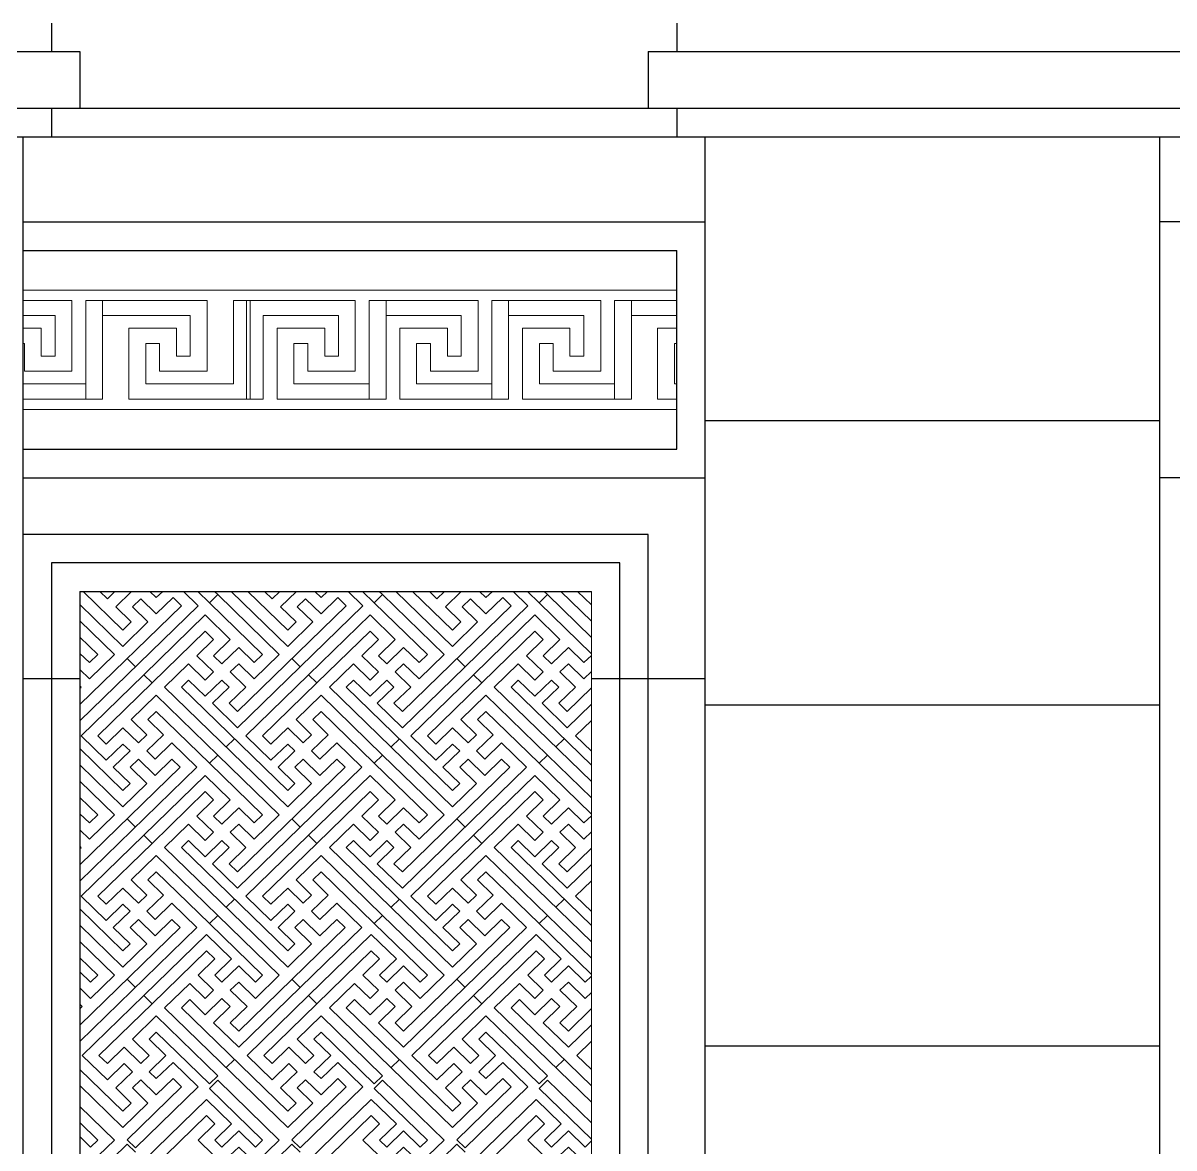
# Model space of a CAD drawing. Extents: x 1188826 to 1909461, y 608442 to 1651179.
# Drawn here: x 1658983 to 1661008, y 1045997 to 1047977 of the extents above; entities that cross this region are included whole.
import ezdxf

# ---------------------------------------------------------------- set-up
doc = ezdxf.new("R2010")
doc.units = 0
doc.header["$LTSCALE"] = 1000
doc.header["$MEASUREMENT"] = 0
doc.linetypes.add('ACAD_ISO10W100', pattern=[18.5, 12, -3, 0.5, -3])
doc.linetypes.add('DOTE', pattern=[2.42, 2, -0.2, 0.02, -0.2])
doc.layers.add('DOTE', color=19, linetype='DOTE', lineweight=9)
doc.layers.add('煤化工粉煤灰', color=7, linetype='Continuous', lineweight=0)
doc.layers.add('分缝', color=37, linetype='Continuous')
doc.layers.add('立面线', color=40, linetype='Continuous')

msp = doc.modelspace()

# ---------------------------------------------------------------- linework, layer by layer
at = {"layer": 'DOTE', "linetype": 'ACAD_ISO10W100', "ltscale": 100}
msp.add_line((1651532.8, 1047826.5), (1678232.8, 1047826.5), dxfattribs=at)
at = {"layer": '分缝'}
for p, q in [((1660982.8, 1047276.5), (1660182.8, 1047276.5)), ((1660982.8, 1046776.5), (1660182.8, 1046776.5)), ((1660982.8, 1046176.5), (1660182.8, 1046176.5))]:
    msp.add_line(p, q, dxfattribs=at)
at = {"layer": '煤化工粉煤灰', "color": 34}
for p, q in [((1658982.8, 1047506.5), (1659370.6, 1047506.5)), ((1659371.4, 1047506.5), (1660132.8, 1047506.5)), ((1658982.8, 1047488.4), (1659068.7, 1047488.4)), ((1659068.7, 1047488.4), (1659068.7, 1047363.7)), ((1659093, 1047314.7), (1659093, 1047488.4)), ((1659093, 1047488.4), (1659306.6, 1047488.4)), ((1659122.7, 1047488.4), (1659122.7, 1047314.7)), ((1659306.6, 1047488.4), (1659306.6, 1047363.7)), ((1659352.9, 1047341.4), (1659352.9, 1047488.4)), ((1659352.9, 1047488.4), (1659567.4, 1047488.4)), ((1659375.9, 1047314.7), (1659375.9, 1047488.4)), ((1659382.5, 1047488.4), (1659382.5, 1047314.7)), ((1659567.4, 1047488.4), (1659567.4, 1047363.7)), ((1659591.7, 1047314.7), (1659591.7, 1047488.4)), ((1659591.7, 1047488.4), (1659783.3, 1047488.4)), ((1659621.4, 1047488.4), (1659621.4, 1047314.7)), ((1659783.3, 1047488.4), (1659783.3, 1047363.7)), ((1659807.5, 1047314.7), (1659807.5, 1047488.4)), ((1659807.5, 1047488.4), (1659999.1, 1047488.4)), ((1659837.2, 1047488.4), (1659837.2, 1047314.7)), ((1659999.1, 1047488.4), (1659999.1, 1047363.7)), ((1660023.4, 1047314.7), (1660023.4, 1047488.4)), ((1660023.4, 1047488.4), (1660132.8, 1047488.4)), ((1660053.1, 1047488.4), (1660053.1, 1047314.7)), ((1659039.1, 1047461.7), (1658982.8, 1047461.7)), ((1659039.1, 1047390.4), (1659039.1, 1047461.7)), ((1659276.9, 1047461.7), (1659122.7, 1047461.7)), ((1659276.9, 1047390.4), (1659276.9, 1047461.7)), ((1659537.7, 1047461.7), (1659405.5, 1047461.7)), ((1659405.5, 1047461.7), (1659405.5, 1047314.7)), ((1659537.7, 1047390.4), (1659537.7, 1047461.7)), ((1659753.6, 1047461.7), (1659621.4, 1047461.7)), ((1659753.6, 1047390.4), (1659753.6, 1047461.7)), ((1659969.4, 1047461.7), (1659837.2, 1047461.7)), ((1659969.4, 1047390.4), (1659969.4, 1047461.7)), ((1660132.8, 1047461.7), (1660053.1, 1047461.7)), ((1658982.8, 1047439.4), (1659014.8, 1047439.4)), ((1659014.8, 1047439.4), (1659014.8, 1047390.4)), ((1659169, 1047314.7), (1659169, 1047439.4)), ((1659169, 1047439.4), (1659252.6, 1047439.4)), ((1659252.6, 1047439.4), (1659252.6, 1047390.4)), ((1659429.8, 1047314.7), (1659429.8, 1047439.4)), ((1659429.8, 1047439.4), (1659513.5, 1047439.4)), ((1659513.5, 1047439.4), (1659513.5, 1047390.4)), ((1659645.6, 1047314.7), (1659645.6, 1047439.4)), ((1659645.6, 1047439.4), (1659729.3, 1047439.4)), ((1659729.3, 1047439.4), (1659729.3, 1047390.4)), ((1659861.5, 1047314.7), (1659861.5, 1047439.4)), ((1659861.5, 1047439.4), (1659945.1, 1047439.4)), ((1659945.1, 1047439.4), (1659945.1, 1047390.4)), ((1660099.3, 1047314.7), (1660099.3, 1047439.4)), ((1660099.3, 1047439.4), (1660132.8, 1047439.4)), ((1658985.1, 1047412.7), (1658982.8, 1047412.7)), ((1658985.1, 1047363.7), (1658985.1, 1047412.7)), ((1659222.9, 1047412.7), (1659198.7, 1047412.7)), ((1659198.7, 1047412.7), (1659198.7, 1047341.4)), ((1659222.9, 1047363.7), (1659222.9, 1047412.7)), ((1659483.8, 1047412.7), (1659459.5, 1047412.7)), ((1659459.5, 1047412.7), (1659459.5, 1047341.4)), ((1659483.8, 1047363.7), (1659483.8, 1047412.7)), ((1659699.6, 1047412.7), (1659675.3, 1047412.7)), ((1659675.3, 1047412.7), (1659675.3, 1047341.4)), ((1659699.6, 1047363.7), (1659699.6, 1047412.7)), ((1659915.4, 1047412.7), (1659891.2, 1047412.7)), ((1659891.2, 1047412.7), (1659891.2, 1047341.4)), ((1659915.4, 1047363.7), (1659915.4, 1047412.7)), ((1660132.8, 1047412.7), (1660129, 1047412.7)), ((1660129, 1047412.7), (1660129, 1047341.4)), ((1659014.8, 1047390.4), (1659039.1, 1047390.4)), ((1659252.6, 1047390.4), (1659276.9, 1047390.4)), ((1659513.5, 1047390.4), (1659537.7, 1047390.4)), ((1659729.3, 1047390.4), (1659753.6, 1047390.4)), ((1659945.1, 1047390.4), (1659969.4, 1047390.4)), ((1659068.7, 1047363.7), (1658985.1, 1047363.7)), ((1659306.6, 1047363.7), (1659222.9, 1047363.7)), ((1659567.4, 1047363.7), (1659483.8, 1047363.7)), ((1659783.3, 1047363.7), (1659699.6, 1047363.7)), ((1659999.1, 1047363.7), (1659915.4, 1047363.7)), ((1658982.8, 1047341.4), (1659093, 1047341.4)), ((1659198.7, 1047341.4), (1659352.9, 1047341.4)), ((1659459.5, 1047341.4), (1659591.7, 1047341.4)), ((1659675.3, 1047341.4), (1659807.5, 1047341.4)), ((1659891.2, 1047341.4), (1660023.4, 1047341.4)), ((1660129, 1047341.4), (1660132.8, 1047341.4)), ((1659122.7, 1047314.7), (1658982.8, 1047314.7)), ((1659405.5, 1047314.7), (1659169, 1047314.7)), ((1659621.4, 1047314.7), (1659429.8, 1047314.7)), ((1659837.2, 1047314.7), (1659645.6, 1047314.7)), ((1660053.1, 1047314.7), (1659861.5, 1047314.7)), ((1660132.8, 1047314.7), (1660099.3, 1047314.7)), ((1659370.6, 1047296.5), (1658982.8, 1047296.5)), ((1660132.8, 1047296.5), (1659371.4, 1047296.5)), ((1659158.4, 1046908.3), (1659088.3, 1046976.5)), ((1659131.1, 1046963.5), (1659117.7, 1046976.5)), ((1659144.5, 1046976.5), (1659131.1, 1046963.5)), ((1659173.9, 1046976.5), (1659145.8, 1046949.2)), ((1659217.3, 1046965.6), (1659206, 1046976.5)), ((1659228.6, 1046976.5), (1659217.3, 1046965.6)), ((1659290.9, 1046951.2), (1659264.9, 1046976.5)), ((1659310.8, 1046956.4), (1659290.1, 1046976.5)), ((1659448.4, 1046879.7), (1659348.9, 1046976.5)), ((1659448.4, 1046908.3), (1659378.3, 1046976.5)), ((1659421.1, 1046963.5), (1659407.7, 1046976.5)), ((1659434.5, 1046976.5), (1659421.1, 1046963.5)), ((1659463.9, 1046976.5), (1659435.8, 1046949.2)), ((1659507.3, 1046965.6), (1659496, 1046976.5)), ((1659518.6, 1046976.5), (1659507.3, 1046965.6)), ((1659580.9, 1046951.2), (1659554.9, 1046976.5)), ((1659600.8, 1046956.4), (1659580.1, 1046976.5)), ((1659738.4, 1046879.7), (1659638.9, 1046976.5)), ((1659738.4, 1046908.3), (1659668.3, 1046976.5)), ((1659711.1, 1046963.5), (1659697.7, 1046976.5)), ((1659724.5, 1046976.5), (1659711.1, 1046963.5)), ((1659753.9, 1046976.5), (1659725.8, 1046949.2)), ((1659797.3, 1046965.6), (1659786, 1046976.5)), ((1659808.6, 1046976.5), (1659797.3, 1046965.6)), ((1659870.9, 1046951.2), (1659844.9, 1046976.5)), ((1659890.8, 1046956.4), (1659870.1, 1046976.5)), ((1659982.8, 1046924.1), (1659928.9, 1046976.5)), ((1659982.8, 1046952.7), (1659958.3, 1046976.5)), ((1659982.8, 1046976.5), (1659982.8, 1042173.3)), ((1659158.4, 1046879.7), (1659082.8, 1046953.3)), ((1659190, 1046963.5), (1659175.2, 1046949.2)), ((1659217.3, 1046936.9), (1659190, 1046963.5)), ((1659246.7, 1046965.6), (1659217.3, 1046936.9)), ((1659261.4, 1046951.2), (1659246.7, 1046965.6)), ((1659310.8, 1046956.4), (1659325.5, 1046970.7)), ((1659325.5, 1046970.7), (1659310.8, 1046956.4)), ((1659404.3, 1046865.4), (1659310.8, 1046956.4)), ((1659433.7, 1046865.4), (1659325.5, 1046970.7)), ((1659480, 1046963.5), (1659465.2, 1046949.2)), ((1659507.3, 1046936.9), (1659480, 1046963.5)), ((1659536.7, 1046965.6), (1659507.3, 1046936.9)), ((1659551.4, 1046951.2), (1659536.7, 1046965.6)), ((1659600.8, 1046956.4), (1659615.5, 1046970.7)), ((1659615.5, 1046970.7), (1659600.8, 1046956.4)), ((1659694.3, 1046865.4), (1659600.8, 1046956.4)), ((1659723.7, 1046865.4), (1659615.5, 1046970.7)), ((1659770, 1046963.5), (1659755.2, 1046949.2)), ((1659797.3, 1046936.9), (1659770, 1046963.5)), ((1659826.7, 1046965.6), (1659797.3, 1046936.9)), ((1659841.4, 1046951.2), (1659826.7, 1046965.6)), ((1659890.8, 1046956.4), (1659905.5, 1046970.7)), ((1659905.5, 1046970.7), (1659890.8, 1046956.4)), ((1659982.8, 1046866.8), (1659890.8, 1046956.4)), ((1659982.8, 1046895.5), (1659905.5, 1046970.7)), ((1659082.8, 1046748.8), (1659290.9, 1046951.2)), ((1659082.8, 1046777.4), (1659261.4, 1046951.2)), ((1659173.1, 1046922.6), (1659145.8, 1046949.2)), ((1659202.6, 1046922.6), (1659175.2, 1046949.2)), ((1659195.2, 1046829.6), (1659303.4, 1046934.9)), ((1659347.5, 1046891.9), (1659303.4, 1046934.9)), ((1659360.2, 1046736.6), (1659580.9, 1046951.2)), ((1659360.2, 1046765.2), (1659551.4, 1046951.2)), ((1659463.1, 1046922.6), (1659435.8, 1046949.2)), ((1659492.6, 1046922.6), (1659465.2, 1046949.2)), ((1659485.2, 1046829.6), (1659593.4, 1046934.9)), ((1659637.5, 1046891.9), (1659593.4, 1046934.9)), ((1659650.2, 1046736.6), (1659870.9, 1046951.2)), ((1659650.2, 1046765.2), (1659841.4, 1046951.2)), ((1659753.1, 1046922.6), (1659725.8, 1046949.2)), ((1659782.6, 1046922.6), (1659755.2, 1046949.2)), ((1659775.2, 1046829.6), (1659883.4, 1046934.9)), ((1659927.5, 1046891.9), (1659883.4, 1046934.9)), ((1659143.7, 1046865.4), (1659082.8, 1046924.7)), ((1659202.6, 1046922.6), (1659158.4, 1046879.7)), ((1659173.1, 1046922.6), (1659158.4, 1046908.3)), ((1659492.6, 1046922.6), (1659448.4, 1046879.7)), ((1659463.1, 1046922.6), (1659448.4, 1046908.3)), ((1659782.6, 1046922.6), (1659738.4, 1046879.7)), ((1659753.1, 1046922.6), (1659738.4, 1046908.3)), ((1659114.3, 1046865.4), (1659082.8, 1046896)), ((1659209.9, 1046815.3), (1659303.4, 1046906.3)), ((1659288.7, 1046863.3), (1659318.1, 1046891.9)), ((1659318.1, 1046891.9), (1659303.4, 1046906.3)), ((1659318.1, 1046863.3), (1659347.5, 1046891.9)), ((1659499.9, 1046815.3), (1659593.4, 1046906.3)), ((1659578.7, 1046863.3), (1659608.1, 1046891.9)), ((1659608.1, 1046891.9), (1659593.4, 1046906.3)), ((1659608.1, 1046863.3), (1659637.5, 1046891.9)), ((1659789.9, 1046815.3), (1659883.4, 1046906.3)), ((1659868.7, 1046863.3), (1659898.1, 1046891.9)), ((1659898.1, 1046891.9), (1659883.4, 1046906.3)), ((1659898.1, 1046863.3), (1659927.5, 1046891.9)), ((1659332.8, 1046849), (1659362.3, 1046877.6)), ((1659389.6, 1046851.1), (1659362.3, 1046877.6)), ((1659622.8, 1046849), (1659652.3, 1046877.6)), ((1659679.6, 1046851.1), (1659652.3, 1046877.6)), ((1659912.8, 1046849), (1659942.3, 1046877.6)), ((1659969.6, 1046851.1), (1659942.3, 1046877.6)), ((1659099.6, 1046851.1), (1659082.8, 1046867.4)), ((1659099.6, 1046822.4), (1659143.7, 1046865.4)), ((1659099.6, 1046851.1), (1659114.3, 1046865.4)), ((1659180.5, 1046843.9), (1659165.8, 1046858.2)), ((1659318.1, 1046834.7), (1659288.7, 1046863.3)), ((1659332.8, 1046849), (1659318.1, 1046863.3)), ((1659389.6, 1046822.4), (1659433.7, 1046865.4)), ((1659389.6, 1046851.1), (1659404.3, 1046865.4)), ((1659470.5, 1046843.9), (1659455.8, 1046858.2)), ((1659608.1, 1046834.7), (1659578.7, 1046863.3)), ((1659622.8, 1046849), (1659608.1, 1046863.3)), ((1659679.6, 1046822.4), (1659723.7, 1046865.4)), ((1659679.6, 1046851.1), (1659694.3, 1046865.4)), ((1659760.5, 1046843.9), (1659745.8, 1046858.2)), ((1659898.1, 1046834.7), (1659868.7, 1046863.3)), ((1659912.8, 1046849), (1659898.1, 1046863.3)), ((1659969.6, 1046851.1), (1659982.8, 1046863.9)), ((1659099.6, 1046822.4), (1659082.8, 1046838.8)), ((1659231.9, 1046808.1), (1659274, 1046849)), ((1659303.4, 1046820.4), (1659274, 1046849)), ((1659303.4, 1046820.4), (1659318.1, 1046834.7)), ((1659347.5, 1046834.7), (1659362.3, 1046849)), ((1659374.9, 1046808.1), (1659347.5, 1046834.7)), ((1659389.6, 1046822.4), (1659362.3, 1046849)), ((1659521.9, 1046808.1), (1659564, 1046849)), ((1659593.4, 1046820.4), (1659564, 1046849)), ((1659593.4, 1046820.4), (1659608.1, 1046834.7)), ((1659637.5, 1046834.7), (1659652.3, 1046849)), ((1659664.9, 1046808.1), (1659637.5, 1046834.7)), ((1659679.6, 1046822.4), (1659652.3, 1046849)), ((1659811.9, 1046808.1), (1659854, 1046849)), ((1659883.4, 1046820.4), (1659854, 1046849)), ((1659883.4, 1046820.4), (1659898.1, 1046834.7)), ((1659927.5, 1046834.7), (1659942.3, 1046849)), ((1659954.9, 1046808.1), (1659927.5, 1046834.7)), ((1659969.6, 1046822.4), (1659942.3, 1046849)), ((1659969.6, 1046822.4), (1659982.8, 1046835.3)), ((1659084.9, 1046722.2), (1659195.2, 1046829.6)), ((1659114.3, 1046722.2), (1659209.9, 1046815.3)), ((1659209.9, 1046815.3), (1659195.2, 1046829.6)), ((1659195.2, 1046829.6), (1659209.9, 1046815.3)), ((1659261.4, 1046808.1), (1659274, 1046820.4)), ((1659303.4, 1046791.8), (1659274, 1046820.4)), ((1659303.4, 1046791.8), (1659332.8, 1046820.4)), ((1659345.4, 1046808.1), (1659332.8, 1046820.4)), ((1659374.9, 1046722.2), (1659485.2, 1046829.6)), ((1659404.3, 1046722.2), (1659499.9, 1046815.3)), ((1659499.9, 1046815.3), (1659485.2, 1046829.6)), ((1659485.2, 1046829.6), (1659499.9, 1046815.3)), ((1659551.4, 1046808.1), (1659564, 1046820.4)), ((1659593.4, 1046791.8), (1659564, 1046820.4)), ((1659593.4, 1046791.8), (1659622.8, 1046820.4)), ((1659635.4, 1046808.1), (1659622.8, 1046820.4)), ((1659664.9, 1046722.2), (1659775.2, 1046829.6)), ((1659694.3, 1046722.2), (1659789.9, 1046815.3)), ((1659789.9, 1046815.3), (1659775.2, 1046829.6)), ((1659775.2, 1046829.6), (1659789.9, 1046815.3)), ((1659841.4, 1046808.1), (1659854, 1046820.4)), ((1659883.4, 1046791.8), (1659854, 1046820.4)), ((1659883.4, 1046791.8), (1659912.8, 1046820.4)), ((1659925.4, 1046808.1), (1659912.8, 1046820.4)), ((1659173.1, 1046750.9), (1659217.3, 1046793.8)), ((1659217.3, 1046793.8), (1659325.5, 1046688.5)), ((1659448.4, 1046597.5), (1659231.9, 1046808.1)), ((1659448.4, 1046626.1), (1659261.4, 1046808.1)), ((1659316, 1046779.5), (1659345.4, 1046808.1)), ((1659345.4, 1046779.5), (1659374.9, 1046808.1)), ((1659463.1, 1046750.9), (1659507.3, 1046793.8)), ((1659507.3, 1046793.8), (1659615.5, 1046688.5)), ((1659738.4, 1046597.5), (1659521.9, 1046808.1)), ((1659738.4, 1046626.1), (1659551.4, 1046808.1)), ((1659606, 1046779.5), (1659635.4, 1046808.1)), ((1659635.4, 1046779.5), (1659664.9, 1046808.1)), ((1659753.1, 1046750.9), (1659797.3, 1046793.8)), ((1659797.3, 1046793.8), (1659905.5, 1046688.5)), ((1659982.8, 1046641.9), (1659811.9, 1046808.1)), ((1659982.8, 1046670.6), (1659841.4, 1046808.1)), ((1659896, 1046779.5), (1659925.4, 1046808.1)), ((1659925.4, 1046779.5), (1659954.9, 1046808.1)), ((1659940.2, 1046765.2), (1659982.8, 1046806.6)), ((1659360.2, 1046736.6), (1659316, 1046779.5)), ((1659360.2, 1046765.2), (1659345.4, 1046779.5)), ((1659650.2, 1046736.6), (1659606, 1046779.5)), ((1659650.2, 1046765.2), (1659635.4, 1046779.5)), ((1659940.2, 1046736.6), (1659896, 1046779.5)), ((1659940.2, 1046765.2), (1659925.4, 1046779.5)), ((1659940.2, 1046736.6), (1659982.8, 1046778)), ((1659173.1, 1046750.9), (1659200.5, 1046724.3)), ((1659202.6, 1046750.9), (1659217.3, 1046765.2)), ((1659202.6, 1046750.9), (1659229.9, 1046724.3)), ((1659217.3, 1046765.2), (1659310.8, 1046674.2)), ((1659463.1, 1046750.9), (1659490.5, 1046724.3)), ((1659492.6, 1046750.9), (1659507.3, 1046765.2)), ((1659492.6, 1046750.9), (1659519.9, 1046724.3)), ((1659507.3, 1046765.2), (1659600.8, 1046674.2)), ((1659753.1, 1046750.9), (1659780.5, 1046724.3)), ((1659782.6, 1046750.9), (1659797.3, 1046765.2)), ((1659782.6, 1046750.9), (1659809.9, 1046724.3)), ((1659797.3, 1046765.2), (1659890.8, 1046674.2)), ((1659129, 1046707.9), (1659158.4, 1046736.6)), ((1659158.4, 1046736.6), (1659185.8, 1046710)), ((1659419, 1046707.9), (1659448.4, 1046736.6)), ((1659448.4, 1046736.6), (1659475.8, 1046710)), ((1659709, 1046707.9), (1659738.4, 1046736.6)), ((1659738.4, 1046736.6), (1659765.8, 1046710)), ((1659954.9, 1046722.2), (1659982.8, 1046749.4)), ((1659084.9, 1046722.2), (1659129, 1046679.3)), ((1659114.3, 1046722.2), (1659129, 1046707.9)), ((1659185.8, 1046710), (1659200.5, 1046724.3)), ((1659200.5, 1046695.7), (1659229.9, 1046724.3)), ((1659215.2, 1046681.3), (1659244.6, 1046710)), ((1659244.6, 1046710), (1659288.8, 1046667)), ((1659340.2, 1046702.8), (1659354.9, 1046717.1)), ((1659374.9, 1046722.2), (1659419, 1046679.3)), ((1659404.3, 1046722.2), (1659419, 1046707.9)), ((1659475.8, 1046710), (1659490.5, 1046724.3)), ((1659490.5, 1046695.7), (1659519.9, 1046724.3)), ((1659505.2, 1046681.3), (1659534.6, 1046710)), ((1659534.6, 1046710), (1659578.8, 1046667)), ((1659630.2, 1046702.8), (1659644.9, 1046717.1)), ((1659664.9, 1046722.2), (1659709, 1046679.3)), ((1659694.3, 1046722.2), (1659709, 1046707.9)), ((1659765.8, 1046710), (1659780.5, 1046724.3)), ((1659780.5, 1046695.7), (1659809.9, 1046724.3)), ((1659795.2, 1046681.3), (1659824.6, 1046710)), ((1659824.6, 1046710), (1659868.8, 1046667)), ((1659920.2, 1046702.8), (1659934.9, 1046717.1)), ((1659954.9, 1046722.2), (1659982.8, 1046695.1)), ((1659082.8, 1046699.8), (1659158.4, 1046626.1)), ((1659129, 1046679.3), (1659158.4, 1046707.9)), ((1659141.6, 1046667), (1659171, 1046695.7)), ((1659158.4, 1046707.9), (1659171, 1046695.7)), ((1659200.5, 1046695.7), (1659215.2, 1046681.3)), ((1659419, 1046679.3), (1659448.4, 1046707.9)), ((1659431.6, 1046667), (1659461, 1046695.7)), ((1659448.4, 1046707.9), (1659461, 1046695.7)), ((1659490.5, 1046695.7), (1659505.2, 1046681.3)), ((1659709, 1046679.3), (1659738.4, 1046707.9)), ((1659721.6, 1046667), (1659751, 1046695.7)), ((1659738.4, 1046707.9), (1659751, 1046695.7)), ((1659780.5, 1046695.7), (1659795.2, 1046681.3)), ((1659082.8, 1046671.1), (1659158.4, 1046597.5)), ((1659171, 1046667), (1659185.8, 1046681.3)), ((1659185.8, 1046681.3), (1659215.2, 1046652.7)), ((1659215.2, 1046652.7), (1659244.6, 1046681.3)), ((1659244.6, 1046681.3), (1659259.3, 1046667)), ((1659310.8, 1046674.2), (1659325.5, 1046688.5)), ((1659310.8, 1046674.2), (1659325.5, 1046688.5)), ((1659404.3, 1046583.2), (1659310.8, 1046674.2)), ((1659433.7, 1046583.2), (1659325.5, 1046688.5)), ((1659461, 1046667), (1659475.8, 1046681.3)), ((1659475.8, 1046681.3), (1659505.2, 1046652.7)), ((1659505.2, 1046652.7), (1659534.6, 1046681.3)), ((1659534.6, 1046681.3), (1659549.3, 1046667)), ((1659600.8, 1046674.2), (1659615.5, 1046688.5)), ((1659600.8, 1046674.2), (1659615.5, 1046688.5)), ((1659694.3, 1046583.2), (1659600.8, 1046674.2)), ((1659723.7, 1046583.2), (1659615.5, 1046688.5)), ((1659751, 1046667), (1659765.8, 1046681.3)), ((1659765.8, 1046681.3), (1659795.2, 1046652.7)), ((1659795.2, 1046652.7), (1659824.6, 1046681.3)), ((1659824.6, 1046681.3), (1659839.3, 1046667)), ((1659890.8, 1046674.2), (1659905.5, 1046688.5)), ((1659890.8, 1046674.2), (1659905.5, 1046688.5)), ((1659982.8, 1046584.7), (1659890.8, 1046674.2)), ((1659982.8, 1046613.3), (1659905.5, 1046688.5)), ((1659082.8, 1046466.7), (1659288.8, 1046667)), ((1659082.8, 1046495.3), (1659259.3, 1046667)), ((1659141.6, 1046667), (1659171, 1046638.4)), ((1659171, 1046667), (1659200.5, 1046638.4)), ((1659195.2, 1046547.4), (1659303.4, 1046652.7)), ((1659347.5, 1046609.8), (1659303.4, 1046652.7)), ((1659360.2, 1046454.4), (1659578.8, 1046667)), ((1659360.2, 1046483), (1659549.3, 1046667)), ((1659431.6, 1046667), (1659461, 1046638.4)), ((1659461, 1046667), (1659490.5, 1046638.4)), ((1659485.2, 1046547.4), (1659593.4, 1046652.7)), ((1659637.5, 1046609.8), (1659593.4, 1046652.7)), ((1659650.2, 1046454.4), (1659868.8, 1046667)), ((1659650.2, 1046483), (1659839.3, 1046667)), ((1659721.6, 1046667), (1659751, 1046638.4)), ((1659751, 1046667), (1659780.5, 1046638.4)), ((1659775.2, 1046547.4), (1659883.4, 1046652.7)), ((1659927.5, 1046609.8), (1659883.4, 1046652.7)), ((1659143.7, 1046583.2), (1659082.8, 1046642.5)), ((1659158.4, 1046597.5), (1659200.5, 1046638.4)), ((1659158.4, 1046626.1), (1659171, 1046638.4)), ((1659448.4, 1046597.5), (1659490.5, 1046638.4)), ((1659448.4, 1046626.1), (1659461, 1046638.4)), ((1659738.4, 1046597.5), (1659780.5, 1046638.4)), ((1659738.4, 1046626.1), (1659751, 1046638.4)), ((1659114.3, 1046583.2), (1659082.8, 1046613.9)), ((1659209.9, 1046533.1), (1659303.4, 1046624.1)), ((1659288.7, 1046581.2), (1659318.1, 1046609.8)), ((1659318.1, 1046609.8), (1659303.4, 1046624.1)), ((1659318.1, 1046581.2), (1659347.5, 1046609.8)), ((1659499.9, 1046533.1), (1659593.4, 1046624.1)), ((1659578.7, 1046581.2), (1659608.1, 1046609.8)), ((1659608.1, 1046609.8), (1659593.4, 1046624.1)), ((1659608.1, 1046581.2), (1659637.5, 1046609.8)), ((1659789.9, 1046533.1), (1659883.4, 1046624.1)), ((1659868.7, 1046581.2), (1659898.1, 1046609.8)), ((1659898.1, 1046609.8), (1659883.4, 1046624.1)), ((1659898.1, 1046581.2), (1659927.5, 1046609.8)), ((1659332.8, 1046566.8), (1659362.3, 1046595.5)), ((1659389.6, 1046568.9), (1659362.3, 1046595.5)), ((1659622.8, 1046566.8), (1659652.3, 1046595.5)), ((1659679.6, 1046568.9), (1659652.3, 1046595.5)), ((1659912.8, 1046566.8), (1659942.3, 1046595.5)), ((1659969.6, 1046568.9), (1659942.3, 1046595.5)), ((1659099.6, 1046568.9), (1659082.8, 1046585.3)), ((1659099.6, 1046540.3), (1659143.7, 1046583.2)), ((1659099.6, 1046568.9), (1659114.3, 1046583.2)), ((1659165.8, 1046576), (1659180.5, 1046561.7)), ((1659318.1, 1046552.5), (1659288.7, 1046581.2)), ((1659332.8, 1046566.8), (1659318.1, 1046581.2)), ((1659389.6, 1046540.3), (1659433.7, 1046583.2)), ((1659389.6, 1046568.9), (1659404.3, 1046583.2)), ((1659455.8, 1046576), (1659470.5, 1046561.7)), ((1659608.1, 1046552.5), (1659578.7, 1046581.2)), ((1659622.8, 1046566.8), (1659608.1, 1046581.2)), ((1659679.6, 1046540.3), (1659723.7, 1046583.2)), ((1659679.6, 1046568.9), (1659694.3, 1046583.2)), ((1659745.8, 1046576), (1659760.5, 1046561.7)), ((1659898.1, 1046552.5), (1659868.7, 1046581.2)), ((1659912.8, 1046566.8), (1659898.1, 1046581.2)), ((1659969.6, 1046568.9), (1659982.8, 1046581.7)), ((1659099.6, 1046540.3), (1659082.8, 1046556.6)), ((1659084.9, 1046440.1), (1659195.2, 1046547.4)), ((1659209.9, 1046533.1), (1659195.2, 1046547.4)), ((1659195.2, 1046547.4), (1659209.9, 1046533.1)), ((1659231.9, 1046526), (1659274, 1046566.8)), ((1659303.4, 1046538.2), (1659274, 1046566.8)), ((1659303.4, 1046538.2), (1659318.1, 1046552.5)), ((1659347.5, 1046552.5), (1659362.3, 1046566.8)), ((1659374.9, 1046526), (1659347.5, 1046552.5)), ((1659389.6, 1046540.3), (1659362.3, 1046566.8)), ((1659374.9, 1046440.1), (1659485.2, 1046547.4)), ((1659499.9, 1046533.1), (1659485.2, 1046547.4)), ((1659485.2, 1046547.4), (1659499.9, 1046533.1)), ((1659521.9, 1046526), (1659564, 1046566.8)), ((1659593.4, 1046538.2), (1659564, 1046566.8)), ((1659593.4, 1046538.2), (1659608.1, 1046552.5)), ((1659637.5, 1046552.5), (1659652.3, 1046566.8)), ((1659664.9, 1046526), (1659637.5, 1046552.5)), ((1659679.6, 1046540.3), (1659652.3, 1046566.8)), ((1659664.9, 1046440.1), (1659775.2, 1046547.4)), ((1659789.9, 1046533.1), (1659775.2, 1046547.4)), ((1659775.2, 1046547.4), (1659789.9, 1046533.1)), ((1659811.9, 1046526), (1659854, 1046566.8)), ((1659883.4, 1046538.2), (1659854, 1046566.8)), ((1659883.4, 1046538.2), (1659898.1, 1046552.5)), ((1659927.5, 1046552.5), (1659942.3, 1046566.8)), ((1659954.9, 1046526), (1659927.5, 1046552.5)), ((1659969.6, 1046540.3), (1659942.3, 1046566.8)), ((1659969.6, 1046540.3), (1659982.8, 1046553.1)), ((1659114.3, 1046440.1), (1659209.9, 1046533.1)), ((1659261.4, 1046526), (1659274, 1046538.2)), ((1659303.4, 1046509.6), (1659274, 1046538.2)), ((1659303.4, 1046509.6), (1659332.8, 1046538.2)), ((1659345.4, 1046526), (1659332.8, 1046538.2)), ((1659404.3, 1046440.1), (1659499.9, 1046533.1)), ((1659551.4, 1046526), (1659564, 1046538.2)), ((1659593.4, 1046509.6), (1659564, 1046538.2)), ((1659593.4, 1046509.6), (1659622.8, 1046538.2)), ((1659635.4, 1046526), (1659622.8, 1046538.2)), ((1659694.3, 1046440.1), (1659789.9, 1046533.1)), ((1659841.4, 1046526), (1659854, 1046538.2)), ((1659883.4, 1046509.6), (1659854, 1046538.2)), ((1659883.4, 1046509.6), (1659912.8, 1046538.2)), ((1659925.4, 1046526), (1659912.8, 1046538.2)), ((1659173.1, 1046468.7), (1659217.3, 1046511.6)), ((1659217.3, 1046511.6), (1659325.5, 1046406.3)), ((1659448.4, 1046315.4), (1659231.9, 1046526)), ((1659448.4, 1046344), (1659261.4, 1046526)), ((1659316, 1046497.3), (1659345.4, 1046526)), ((1659345.4, 1046497.3), (1659374.9, 1046526)), ((1659463.1, 1046468.7), (1659507.3, 1046511.6)), ((1659507.3, 1046511.6), (1659615.5, 1046406.3)), ((1659738.4, 1046315.4), (1659521.9, 1046526)), ((1659738.4, 1046344), (1659551.4, 1046526)), ((1659606, 1046497.3), (1659635.4, 1046526)), ((1659635.4, 1046497.3), (1659664.9, 1046526)), ((1659753.1, 1046468.7), (1659797.3, 1046511.6)), ((1659797.3, 1046511.6), (1659905.5, 1046406.3)), ((1659982.8, 1046359.8), (1659811.9, 1046526)), ((1659982.8, 1046388.4), (1659841.4, 1046526)), ((1659896, 1046497.3), (1659925.4, 1046526)), ((1659925.4, 1046497.3), (1659954.9, 1046526)), ((1659940.2, 1046483), (1659982.8, 1046524.5)), ((1659360.2, 1046454.4), (1659316, 1046497.3)), ((1659360.2, 1046483), (1659345.4, 1046497.3)), ((1659650.2, 1046454.4), (1659606, 1046497.3)), ((1659650.2, 1046483), (1659635.4, 1046497.3)), ((1659940.2, 1046454.4), (1659896, 1046497.3)), ((1659940.2, 1046483), (1659925.4, 1046497.3)), ((1659940.2, 1046454.4), (1659982.8, 1046495.8)), ((1659173.1, 1046468.7), (1659200.5, 1046442.1)), ((1659202.6, 1046468.7), (1659217.3, 1046483)), ((1659202.6, 1046468.7), (1659229.9, 1046442.1)), ((1659217.3, 1046483), (1659310.8, 1046392)), ((1659463.1, 1046468.7), (1659490.5, 1046442.1)), ((1659492.6, 1046468.7), (1659507.3, 1046483)), ((1659492.6, 1046468.7), (1659519.9, 1046442.1)), ((1659507.3, 1046483), (1659600.8, 1046392)), ((1659753.1, 1046468.7), (1659780.5, 1046442.1)), ((1659782.6, 1046468.7), (1659797.3, 1046483)), ((1659782.6, 1046468.7), (1659809.9, 1046442.1)), ((1659797.3, 1046483), (1659890.8, 1046392)), ((1659954.9, 1046440.1), (1659982.8, 1046467.2)), ((1659129, 1046425.8), (1659158.4, 1046454.4)), ((1659158.4, 1046454.4), (1659185.8, 1046427.8)), ((1659419, 1046425.8), (1659448.4, 1046454.4)), ((1659448.4, 1046454.4), (1659475.8, 1046427.8)), ((1659709, 1046425.8), (1659738.4, 1046454.4)), ((1659738.4, 1046454.4), (1659765.8, 1046427.8)), ((1659084.9, 1046440.1), (1659129, 1046397.1)), ((1659114.3, 1046440.1), (1659129, 1046425.8)), ((1659185.8, 1046427.8), (1659200.5, 1046442.1)), ((1659200.5, 1046413.5), (1659229.9, 1046442.1)), ((1659215.2, 1046399.2), (1659244.6, 1046427.8)), ((1659244.6, 1046427.8), (1659288.8, 1046384.9)), ((1659340.2, 1046420.7), (1659354.9, 1046435)), ((1659374.9, 1046440.1), (1659419, 1046397.1)), ((1659404.3, 1046440.1), (1659419, 1046425.8)), ((1659475.8, 1046427.8), (1659490.5, 1046442.1)), ((1659490.5, 1046413.5), (1659519.9, 1046442.1)), ((1659505.2, 1046399.2), (1659534.6, 1046427.8)), ((1659534.6, 1046427.8), (1659578.8, 1046384.9)), ((1659630.2, 1046420.7), (1659644.9, 1046435)), ((1659664.9, 1046440.1), (1659709, 1046397.1)), ((1659694.3, 1046440.1), (1659709, 1046425.8)), ((1659765.8, 1046427.8), (1659780.5, 1046442.1)), ((1659780.5, 1046413.5), (1659809.9, 1046442.1)), ((1659795.2, 1046399.2), (1659824.6, 1046427.8)), ((1659824.6, 1046427.8), (1659868.8, 1046384.9)), ((1659920.2, 1046420.7), (1659934.9, 1046435)), ((1659954.9, 1046440.1), (1659982.8, 1046412.9)), ((1659082.8, 1046417.6), (1659158.4, 1046344)), ((1659129, 1046397.1), (1659158.4, 1046425.8)), ((1659141.6, 1046384.9), (1659171, 1046413.5)), ((1659158.4, 1046425.8), (1659171, 1046413.5)), ((1659200.5, 1046413.5), (1659215.2, 1046399.2)), ((1659325.5, 1046406.3), (1659310.8, 1046392)), ((1659310.8, 1046392), (1659325.5, 1046406.3)), ((1659325.5, 1046406.3), (1659433.7, 1046301)), ((1659419, 1046397.1), (1659448.4, 1046425.8)), ((1659431.6, 1046384.9), (1659461, 1046413.5)), ((1659448.4, 1046425.8), (1659461, 1046413.5)), ((1659490.5, 1046413.5), (1659505.2, 1046399.2)), ((1659615.5, 1046406.3), (1659600.8, 1046392)), ((1659600.8, 1046392), (1659615.5, 1046406.3)), ((1659615.5, 1046406.3), (1659723.7, 1046301)), ((1659709, 1046397.1), (1659738.4, 1046425.8)), ((1659721.6, 1046384.9), (1659751, 1046413.5)), ((1659738.4, 1046425.8), (1659751, 1046413.5)), ((1659780.5, 1046413.5), (1659795.2, 1046399.2)), ((1659905.5, 1046406.3), (1659890.8, 1046392)), ((1659890.8, 1046392), (1659905.5, 1046406.3)), ((1659905.5, 1046406.3), (1659982.8, 1046331.1)), ((1659082.8, 1046389), (1659158.4, 1046315.4)), ((1659171, 1046384.9), (1659185.8, 1046399.2)), ((1659185.8, 1046399.2), (1659215.2, 1046370.6)), ((1659215.2, 1046370.6), (1659244.6, 1046399.2)), ((1659244.6, 1046399.2), (1659259.3, 1046384.9)), ((1659310.8, 1046392), (1659404.3, 1046301)), ((1659461, 1046384.9), (1659475.8, 1046399.2)), ((1659475.8, 1046399.2), (1659505.2, 1046370.6)), ((1659505.2, 1046370.6), (1659534.6, 1046399.2)), ((1659534.6, 1046399.2), (1659549.3, 1046384.9)), ((1659600.8, 1046392), (1659694.3, 1046301)), ((1659751, 1046384.9), (1659765.8, 1046399.2)), ((1659765.8, 1046399.2), (1659795.2, 1046370.6)), ((1659795.2, 1046370.6), (1659824.6, 1046399.2)), ((1659824.6, 1046399.2), (1659839.3, 1046384.9)), ((1659890.8, 1046392), (1659982.8, 1046302.5)), ((1659288.8, 1046384.9), (1659082.8, 1046184.5)), ((1659259.3, 1046384.9), (1659082.8, 1046213.1)), ((1659141.6, 1046384.9), (1659171, 1046356.2)), ((1659171, 1046384.9), (1659200.5, 1046356.2)), ((1659305.5, 1046372.6), (1659195.2, 1046265.3)), ((1659305.5, 1046372.6), (1659349.6, 1046329.7)), ((1659578.8, 1046384.9), (1659362.3, 1046174.3)), ((1659549.3, 1046384.9), (1659362.3, 1046202.9)), ((1659431.6, 1046384.9), (1659461, 1046356.2)), ((1659461, 1046384.9), (1659490.5, 1046356.2)), ((1659595.5, 1046372.6), (1659485.2, 1046265.3)), ((1659595.5, 1046372.6), (1659639.6, 1046329.7)), ((1659868.8, 1046384.9), (1659652.3, 1046174.3)), ((1659839.3, 1046384.9), (1659652.3, 1046202.9)), ((1659721.6, 1046384.9), (1659751, 1046356.2)), ((1659751, 1046384.9), (1659780.5, 1046356.2)), ((1659885.5, 1046372.6), (1659775.2, 1046265.3)), ((1659885.5, 1046372.6), (1659929.6, 1046329.7)), ((1659082.8, 1046360.3), (1659143.7, 1046301)), ((1659158.4, 1046315.4), (1659200.5, 1046356.2)), ((1659158.4, 1046344), (1659171, 1046356.2)), ((1659448.4, 1046315.4), (1659490.5, 1046356.2)), ((1659448.4, 1046344), (1659461, 1046356.2)), ((1659738.4, 1046315.4), (1659780.5, 1046356.2)), ((1659738.4, 1046344), (1659751, 1046356.2)), ((1659082.8, 1046331.7), (1659114.3, 1046301)), ((1659305.5, 1046344), (1659209.9, 1046250.9)), ((1659320.2, 1046329.7), (1659290.8, 1046301)), ((1659305.5, 1046344), (1659320.2, 1046329.7)), ((1659349.6, 1046329.7), (1659320.2, 1046301)), ((1659595.5, 1046344), (1659499.9, 1046250.9)), ((1659610.2, 1046329.7), (1659580.8, 1046301)), ((1659595.5, 1046344), (1659610.2, 1046329.7)), ((1659639.6, 1046329.7), (1659610.2, 1046301)), ((1659885.5, 1046344), (1659789.9, 1046250.9)), ((1659900.2, 1046329.7), (1659870.8, 1046301)), ((1659885.5, 1046344), (1659900.2, 1046329.7)), ((1659929.6, 1046329.7), (1659900.2, 1046301)), ((1659082.8, 1046307.2), (1659101.7, 1046288.8)), ((1659362.3, 1046317.4), (1659332.8, 1046288.8)), ((1659362.3, 1046317.4), (1659391.7, 1046288.8)), ((1659652.3, 1046317.4), (1659622.8, 1046288.8)), ((1659652.3, 1046317.4), (1659681.7, 1046288.8)), ((1659942.3, 1046317.4), (1659912.8, 1046288.8)), ((1659942.3, 1046317.4), (1659971.7, 1046288.8)), ((1659143.7, 1046301), (1659101.7, 1046260.2)), ((1659114.3, 1046301), (1659101.7, 1046288.8)), ((1659165.8, 1046293.9), (1659180.5, 1046279.6)), ((1659276.1, 1046286.7), (1659231.9, 1046243.8)), ((1659276.1, 1046286.7), (1659303.4, 1046260.2)), ((1659290.8, 1046301), (1659318.1, 1046274.5)), ((1659320.2, 1046301), (1659332.8, 1046288.8)), ((1659362.3, 1046288.8), (1659347.5, 1046274.5)), ((1659362.3, 1046288.8), (1659391.7, 1046260.2)), ((1659433.7, 1046301), (1659391.7, 1046260.2)), ((1659404.3, 1046301), (1659391.7, 1046288.8)), ((1659455.8, 1046293.9), (1659470.5, 1046279.6)), ((1659566.1, 1046286.7), (1659521.9, 1046243.8)), ((1659566.1, 1046286.7), (1659593.4, 1046260.2)), ((1659580.8, 1046301), (1659608.1, 1046274.5)), ((1659610.2, 1046301), (1659622.8, 1046288.8)), ((1659652.3, 1046288.8), (1659637.5, 1046274.5)), ((1659652.3, 1046288.8), (1659681.7, 1046260.2)), ((1659723.7, 1046301), (1659681.7, 1046260.2)), ((1659694.3, 1046301), (1659681.7, 1046288.8)), ((1659745.8, 1046293.9), (1659760.5, 1046279.6)), ((1659856.1, 1046286.7), (1659811.9, 1046243.8)), ((1659856.1, 1046286.7), (1659883.4, 1046260.2)), ((1659870.8, 1046301), (1659898.1, 1046274.5)), ((1659900.2, 1046301), (1659912.8, 1046288.8)), ((1659942.3, 1046288.8), (1659927.5, 1046274.5)), ((1659942.3, 1046288.8), (1659971.7, 1046260.2)), ((1659982.8, 1046299.6), (1659971.7, 1046288.8)), ((1659082.8, 1046278.6), (1659101.7, 1046260.2)), ((1659195.2, 1046265.3), (1659087, 1046160)), ((1659195.2, 1046265.3), (1659209.9, 1046250.9)), ((1659209.9, 1046250.9), (1659195.2, 1046265.3)), ((1659318.1, 1046274.5), (1659303.4, 1046260.2)), ((1659347.5, 1046274.5), (1659377, 1046245.8)), ((1659485.2, 1046265.3), (1659377, 1046160)), ((1659485.2, 1046265.3), (1659499.9, 1046250.9)), ((1659499.9, 1046250.9), (1659485.2, 1046265.3)), ((1659608.1, 1046274.5), (1659593.4, 1046260.2)), ((1659637.5, 1046274.5), (1659667, 1046245.8)), ((1659775.2, 1046265.3), (1659667, 1046160)), ((1659775.2, 1046265.3), (1659789.9, 1046250.9)), ((1659789.9, 1046250.9), (1659775.2, 1046265.3)), ((1659898.1, 1046274.5), (1659883.4, 1046260.2)), ((1659927.5, 1046274.5), (1659957, 1046245.8)), ((1659982.8, 1046270.9), (1659971.7, 1046260.2)), ((1659209.9, 1046250.9), (1659116.4, 1046160)), ((1659231.9, 1046243.8), (1659448.4, 1046033.2)), ((1659276.1, 1046258.1), (1659261.4, 1046243.8)), ((1659261.4, 1046243.8), (1659448.4, 1046061.8)), ((1659276.1, 1046258.1), (1659303.4, 1046231.5)), ((1659332.8, 1046260.2), (1659303.4, 1046231.5)), ((1659347.5, 1046245.8), (1659318.1, 1046217.2)), ((1659332.8, 1046260.2), (1659347.5, 1046245.8)), ((1659377, 1046245.8), (1659347.5, 1046217.2)), ((1659499.9, 1046250.9), (1659406.4, 1046160)), ((1659521.9, 1046243.8), (1659738.4, 1046033.2)), ((1659566.1, 1046258.1), (1659551.4, 1046243.8)), ((1659551.4, 1046243.8), (1659738.4, 1046061.8)), ((1659566.1, 1046258.1), (1659593.4, 1046231.5)), ((1659622.8, 1046260.2), (1659593.4, 1046231.5)), ((1659637.5, 1046245.8), (1659608.1, 1046217.2)), ((1659622.8, 1046260.2), (1659637.5, 1046245.8)), ((1659667, 1046245.8), (1659637.5, 1046217.2)), ((1659789.9, 1046250.9), (1659696.4, 1046160)), ((1659811.9, 1046243.8), (1659982.8, 1046077.6)), ((1659856.1, 1046258.1), (1659841.4, 1046243.8)), ((1659841.4, 1046243.8), (1659982.8, 1046106.2)), ((1659856.1, 1046258.1), (1659883.4, 1046231.5)), ((1659912.8, 1046260.2), (1659883.4, 1046231.5)), ((1659927.5, 1046245.8), (1659898.1, 1046217.2)), ((1659912.8, 1046260.2), (1659927.5, 1046245.8)), ((1659957, 1046245.8), (1659927.5, 1046217.2)), ((1659217.3, 1046229.5), (1659175.2, 1046188.6)), ((1659325.5, 1046124.2), (1659217.3, 1046229.5)), ((1659507.3, 1046229.5), (1659465.2, 1046188.6)), ((1659615.5, 1046124.2), (1659507.3, 1046229.5)), ((1659797.3, 1046229.5), (1659755.2, 1046188.6)), ((1659905.5, 1046124.2), (1659797.3, 1046229.5)), ((1659982.8, 1046242.3), (1659942.3, 1046202.9)), ((1659318.1, 1046217.2), (1659362.3, 1046174.3)), ((1659347.5, 1046217.2), (1659362.3, 1046202.9)), ((1659608.1, 1046217.2), (1659652.3, 1046174.3)), ((1659637.5, 1046217.2), (1659652.3, 1046202.9)), ((1659898.1, 1046217.2), (1659942.3, 1046174.3)), ((1659927.5, 1046217.2), (1659942.3, 1046202.9)), ((1659982.8, 1046213.7), (1659942.3, 1046174.3)), ((1659204.7, 1046160), (1659175.2, 1046188.6)), ((1659217.3, 1046200.9), (1659204.7, 1046188.6)), ((1659234.1, 1046160), (1659204.7, 1046188.6)), ((1659310.8, 1046109.9), (1659217.3, 1046200.9)), ((1659494.7, 1046160), (1659465.2, 1046188.6)), ((1659507.3, 1046200.9), (1659494.7, 1046188.6)), ((1659524.1, 1046160), (1659494.7, 1046188.6)), ((1659600.8, 1046109.9), (1659507.3, 1046200.9)), ((1659784.7, 1046160), (1659755.2, 1046188.6)), ((1659797.3, 1046200.9), (1659784.7, 1046188.6)), ((1659814.1, 1046160), (1659784.7, 1046188.6)), ((1659890.8, 1046109.9), (1659797.3, 1046200.9)), ((1659982.8, 1046185.1), (1659957, 1046160)), ((1659160.5, 1046174.3), (1659131.1, 1046145.7)), ((1659190, 1046145.7), (1659160.5, 1046174.3)), ((1659450.5, 1046174.3), (1659421.1, 1046145.7)), ((1659480, 1046145.7), (1659450.5, 1046174.3)), ((1659740.5, 1046174.3), (1659711.1, 1046145.7)), ((1659770, 1046145.7), (1659740.5, 1046174.3)), ((1659131.1, 1046117), (1659087, 1046160)), ((1659131.1, 1046145.7), (1659116.4, 1046160)), ((1659160.5, 1046145.7), (1659131.1, 1046117)), ((1659175.2, 1046131.3), (1659160.5, 1046145.7)), ((1659204.7, 1046160), (1659190, 1046145.7)), ((1659234.1, 1046160), (1659204.7, 1046131.3)), ((1659246.7, 1046147.7), (1659217.3, 1046119.1)), ((1659290.9, 1046104.8), (1659246.7, 1046147.7)), ((1659354.9, 1046152.8), (1659340.2, 1046138.5)), ((1659421.1, 1046117), (1659377, 1046160)), ((1659421.1, 1046145.7), (1659406.4, 1046160)), ((1659450.5, 1046145.7), (1659421.1, 1046117)), ((1659465.2, 1046131.3), (1659450.5, 1046145.7)), ((1659494.7, 1046160), (1659480, 1046145.7)), ((1659524.1, 1046160), (1659494.7, 1046131.3)), ((1659536.7, 1046147.7), (1659507.3, 1046119.1)), ((1659580.9, 1046104.8), (1659536.7, 1046147.7)), ((1659644.9, 1046152.8), (1659630.2, 1046138.5)), ((1659711.1, 1046117), (1659667, 1046160)), ((1659711.1, 1046145.7), (1659696.4, 1046160)), ((1659740.5, 1046145.7), (1659711.1, 1046117)), ((1659755.2, 1046131.3), (1659740.5, 1046145.7)), ((1659784.7, 1046160), (1659770, 1046145.7)), ((1659814.1, 1046160), (1659784.7, 1046131.3)), ((1659826.7, 1046147.7), (1659797.3, 1046119.1)), ((1659870.9, 1046104.8), (1659826.7, 1046147.7)), ((1659934.9, 1046152.8), (1659920.2, 1046138.5)), ((1659982.8, 1046134.9), (1659957, 1046160)), ((1659158.4, 1046061.8), (1659082.8, 1046135.4)), ((1659175.2, 1046131.3), (1659145.8, 1046102.7)), ((1659217.3, 1046119.1), (1659204.7, 1046131.3)), ((1659325.5, 1046124.2), (1659310.8, 1046109.9)), ((1659465.2, 1046131.3), (1659435.8, 1046102.7)), ((1659507.3, 1046119.1), (1659494.7, 1046131.3)), ((1659615.5, 1046124.2), (1659600.8, 1046109.9)), ((1659755.2, 1046131.3), (1659725.8, 1046102.7)), ((1659797.3, 1046119.1), (1659784.7, 1046131.3)), ((1659905.5, 1046124.2), (1659890.8, 1046109.9)), ((1659158.4, 1046033.2), (1659082.8, 1046106.8)), ((1659173.1, 1046076.1), (1659145.8, 1046102.7)), ((1659261.4, 1046104.8), (1659165.8, 1046011.7)), ((1659190, 1046117), (1659175.2, 1046102.7)), ((1659202.6, 1046076.1), (1659175.2, 1046102.7)), ((1659290.9, 1046104.8), (1659180.5, 1045997.4)), ((1659217.3, 1046090.4), (1659190, 1046117)), ((1659246.7, 1046119.1), (1659217.3, 1046090.4)), ((1659261.4, 1046104.8), (1659246.7, 1046119.1)), ((1659325.5, 1046116.3), (1659310.8, 1046102)), ((1659310.8, 1046102), (1659404.3, 1046011)), ((1659325.5, 1046116.3), (1659433.7, 1046011)), ((1659463.1, 1046076.1), (1659435.8, 1046102.7)), ((1659551.4, 1046104.8), (1659455.8, 1046011.7)), ((1659480, 1046117), (1659465.2, 1046102.7)), ((1659492.6, 1046076.1), (1659465.2, 1046102.7)), ((1659580.9, 1046104.8), (1659470.5, 1045997.4)), ((1659507.3, 1046090.4), (1659480, 1046117)), ((1659536.7, 1046119.1), (1659507.3, 1046090.4)), ((1659551.4, 1046104.8), (1659536.7, 1046119.1)), ((1659615.5, 1046116.3), (1659600.8, 1046102)), ((1659600.8, 1046102), (1659694.3, 1046011)), ((1659615.5, 1046116.3), (1659723.7, 1046011)), ((1659753.1, 1046076.1), (1659725.8, 1046102.7)), ((1659841.4, 1046104.8), (1659745.8, 1046011.7)), ((1659770, 1046117), (1659755.2, 1046102.7)), ((1659782.6, 1046076.1), (1659755.2, 1046102.7)), ((1659870.9, 1046104.8), (1659760.5, 1045997.4)), ((1659797.3, 1046090.4), (1659770, 1046117)), ((1659826.7, 1046119.1), (1659797.3, 1046090.4)), ((1659841.4, 1046104.8), (1659826.7, 1046119.1)), ((1659905.5, 1046116.3), (1659890.8, 1046102)), ((1659890.8, 1046102), (1659982.8, 1046012.5)), ((1659905.5, 1046116.3), (1659982.8, 1046041.1)), ((1659305.5, 1046082.6), (1659195.2, 1045975.3)), ((1659305.5, 1046082.6), (1659349.6, 1046039.7)), ((1659595.5, 1046082.6), (1659485.2, 1045975.3)), ((1659595.5, 1046082.6), (1659639.6, 1046039.7)), ((1659885.5, 1046082.6), (1659775.2, 1045975.3)), ((1659885.5, 1046082.6), (1659929.6, 1046039.7)), ((1659082.8, 1046070.3), (1659143.7, 1046011)), ((1659202.6, 1046076.1), (1659158.4, 1046033.2)), ((1659173.1, 1046076.1), (1659158.4, 1046061.8)), ((1659492.6, 1046076.1), (1659448.4, 1046033.2)), ((1659463.1, 1046076.1), (1659448.4, 1046061.8)), ((1659782.6, 1046076.1), (1659738.4, 1046033.2)), ((1659753.1, 1046076.1), (1659738.4, 1046061.8)), ((1659082.8, 1046041.7), (1659114.3, 1046011)), ((1659305.5, 1046054), (1659209.9, 1045960.9)), ((1659305.5, 1046054), (1659320.2, 1046039.7)), ((1659595.5, 1046054), (1659499.9, 1045960.9)), ((1659595.5, 1046054), (1659610.2, 1046039.7)), ((1659885.5, 1046054), (1659789.9, 1045960.9)), ((1659885.5, 1046054), (1659900.2, 1046039.7)), ((1659320.2, 1046039.7), (1659290.8, 1046011)), ((1659349.6, 1046039.7), (1659320.2, 1046011)), ((1659362.3, 1046027.4), (1659332.8, 1045998.8)), ((1659362.3, 1046027.4), (1659391.7, 1045998.8)), ((1659610.2, 1046039.7), (1659580.8, 1046011)), ((1659639.6, 1046039.7), (1659610.2, 1046011)), ((1659652.3, 1046027.4), (1659622.8, 1045998.8)), ((1659652.3, 1046027.4), (1659681.7, 1045998.8)), ((1659900.2, 1046039.7), (1659870.8, 1046011)), ((1659929.6, 1046039.7), (1659900.2, 1046011)), ((1659942.3, 1046027.4), (1659912.8, 1045998.8)), ((1659942.3, 1046027.4), (1659971.7, 1045998.8)), ((1659082.8, 1046017.2), (1659101.7, 1045998.8)), ((1659165.8, 1046003.9), (1659082.8, 1045923.1)), ((1659143.7, 1046011), (1659101.7, 1045970.2)), ((1659114.3, 1046011), (1659101.7, 1045998.8)), ((1659180.5, 1045997.4), (1659165.8, 1046011.7)), ((1659165.8, 1046003.9), (1659180.5, 1045989.6)), ((1659290.8, 1046011), (1659318.1, 1045984.5)), ((1659320.2, 1046011), (1659332.8, 1045998.8)), ((1659455.8, 1046003.9), (1659362.3, 1045912.9)), ((1659433.7, 1046011), (1659391.7, 1045970.2)), ((1659404.3, 1046011), (1659391.7, 1045998.8)), ((1659470.5, 1045997.4), (1659455.8, 1046011.7)), ((1659455.8, 1046003.9), (1659470.5, 1045989.6)), ((1659580.8, 1046011), (1659608.1, 1045984.5)), ((1659610.2, 1046011), (1659622.8, 1045998.8)), ((1659745.8, 1046003.9), (1659652.3, 1045912.9)), ((1659723.7, 1046011), (1659681.7, 1045970.2)), ((1659694.3, 1046011), (1659681.7, 1045998.8)), ((1659760.5, 1045997.4), (1659745.8, 1046011.7)), ((1659745.8, 1046003.9), (1659760.5, 1045989.6)), ((1659870.8, 1046011), (1659898.1, 1045984.5)), ((1659900.2, 1046011), (1659912.8, 1045998.8)), ((1659982.8, 1046009.6), (1659971.7, 1045998.8)), ((1659362.3, 1045998.8), (1659347.5, 1045984.5)), ((1659362.3, 1045998.8), (1659391.7, 1045970.2)), ((1659652.3, 1045998.8), (1659637.5, 1045984.5)), ((1659652.3, 1045998.8), (1659681.7, 1045970.2)), ((1659942.3, 1045998.8), (1659927.5, 1045984.5)), ((1659942.3, 1045998.8), (1659971.7, 1045970.2))]:
    msp.add_line(p, q, dxfattribs=at)
at = {"layer": '立面线'}
for p, q in [((1659032.8, 1047976.5), (1659032.8, 1047926.5)), ((1660132.8, 1047976.5), (1660132.8, 1047926.5)), ((1657882.8, 1047926.5), (1659082.8, 1047926.5)), ((1659082.8, 1047926.5), (1659082.8, 1047826.5)), ((1660082.8, 1047926.5), (1660082.8, 1047826.5)), ((1660082.8, 1047926.5), (1661112.8, 1047926.5)), ((1652332.8, 1047826.5), (1677432.8, 1047826.5)), ((1659032.8, 1047826.5), (1659032.8, 1047776.5)), ((1660132.8, 1047826.5), (1660132.8, 1047776.5)), ((1657932.8, 1047776.5), (1671832.8, 1047776.5)), ((1658982.8, 1043076.5), (1658982.8, 1047776.5)), ((1660182.8, 1041876.5), (1660182.8, 1047776.5)), ((1660982.8, 1041876.5), (1660982.8, 1047776.5)), ((1658982.8, 1047626.5), (1660182.8, 1047626.5)), ((1668782.7, 1047626.5), (1660982.8, 1047626.5)), ((1658982.8, 1047576.5), (1660132.8, 1047576.5)), ((1660132.8, 1047226.5), (1660132.8, 1047576.5)), ((1658982.8, 1047226.5), (1660132.8, 1047226.5)), ((1658982.8, 1047176.5), (1660182.8, 1047176.5)), ((1668782.7, 1047176.5), (1660982.8, 1047176.5)), ((1660082.8, 1047076.5), (1658982.8, 1047076.5)), ((1660082.8, 1042073.3), (1660082.8, 1047076.5)), ((1660032.8, 1047026.5), (1659032.8, 1047026.5)), ((1659032.8, 1047026.5), (1659032.8, 1043026.5)), ((1660032.8, 1042123.3), (1660032.8, 1047026.5)), ((1659082.8, 1046976.5), (1659082.8, 1042173.3)), ((1659082.8, 1046976.5), (1659982.8, 1046976.5)), ((1659325.5, 1046970.7), (1659319.5, 1046976.5)), ((1659615.5, 1046970.7), (1659609.5, 1046976.5)), ((1659905.5, 1046970.7), (1659899.5, 1046976.5)), ((1658982.8, 1046823.3), (1659082.8, 1046823.3)), ((1659982.8, 1046823.3), (1660182.8, 1046823.3)), ((1659084.9, 1046808.1), (1659082.8, 1046810.2)), ((1659082.8, 1046806.1), (1659084.9, 1046808.1)), ((1659084.9, 1046526), (1659082.8, 1046528)), ((1659082.8, 1046523.9), (1659084.9, 1046526)), ((1659082.8, 1046249.9), (1659087, 1046245.8)), ((1659087, 1046245.8), (1659082.8, 1046241.7))]:
    msp.add_line(p, q, dxfattribs=at)

doc.saveas('drawing.dxf')
